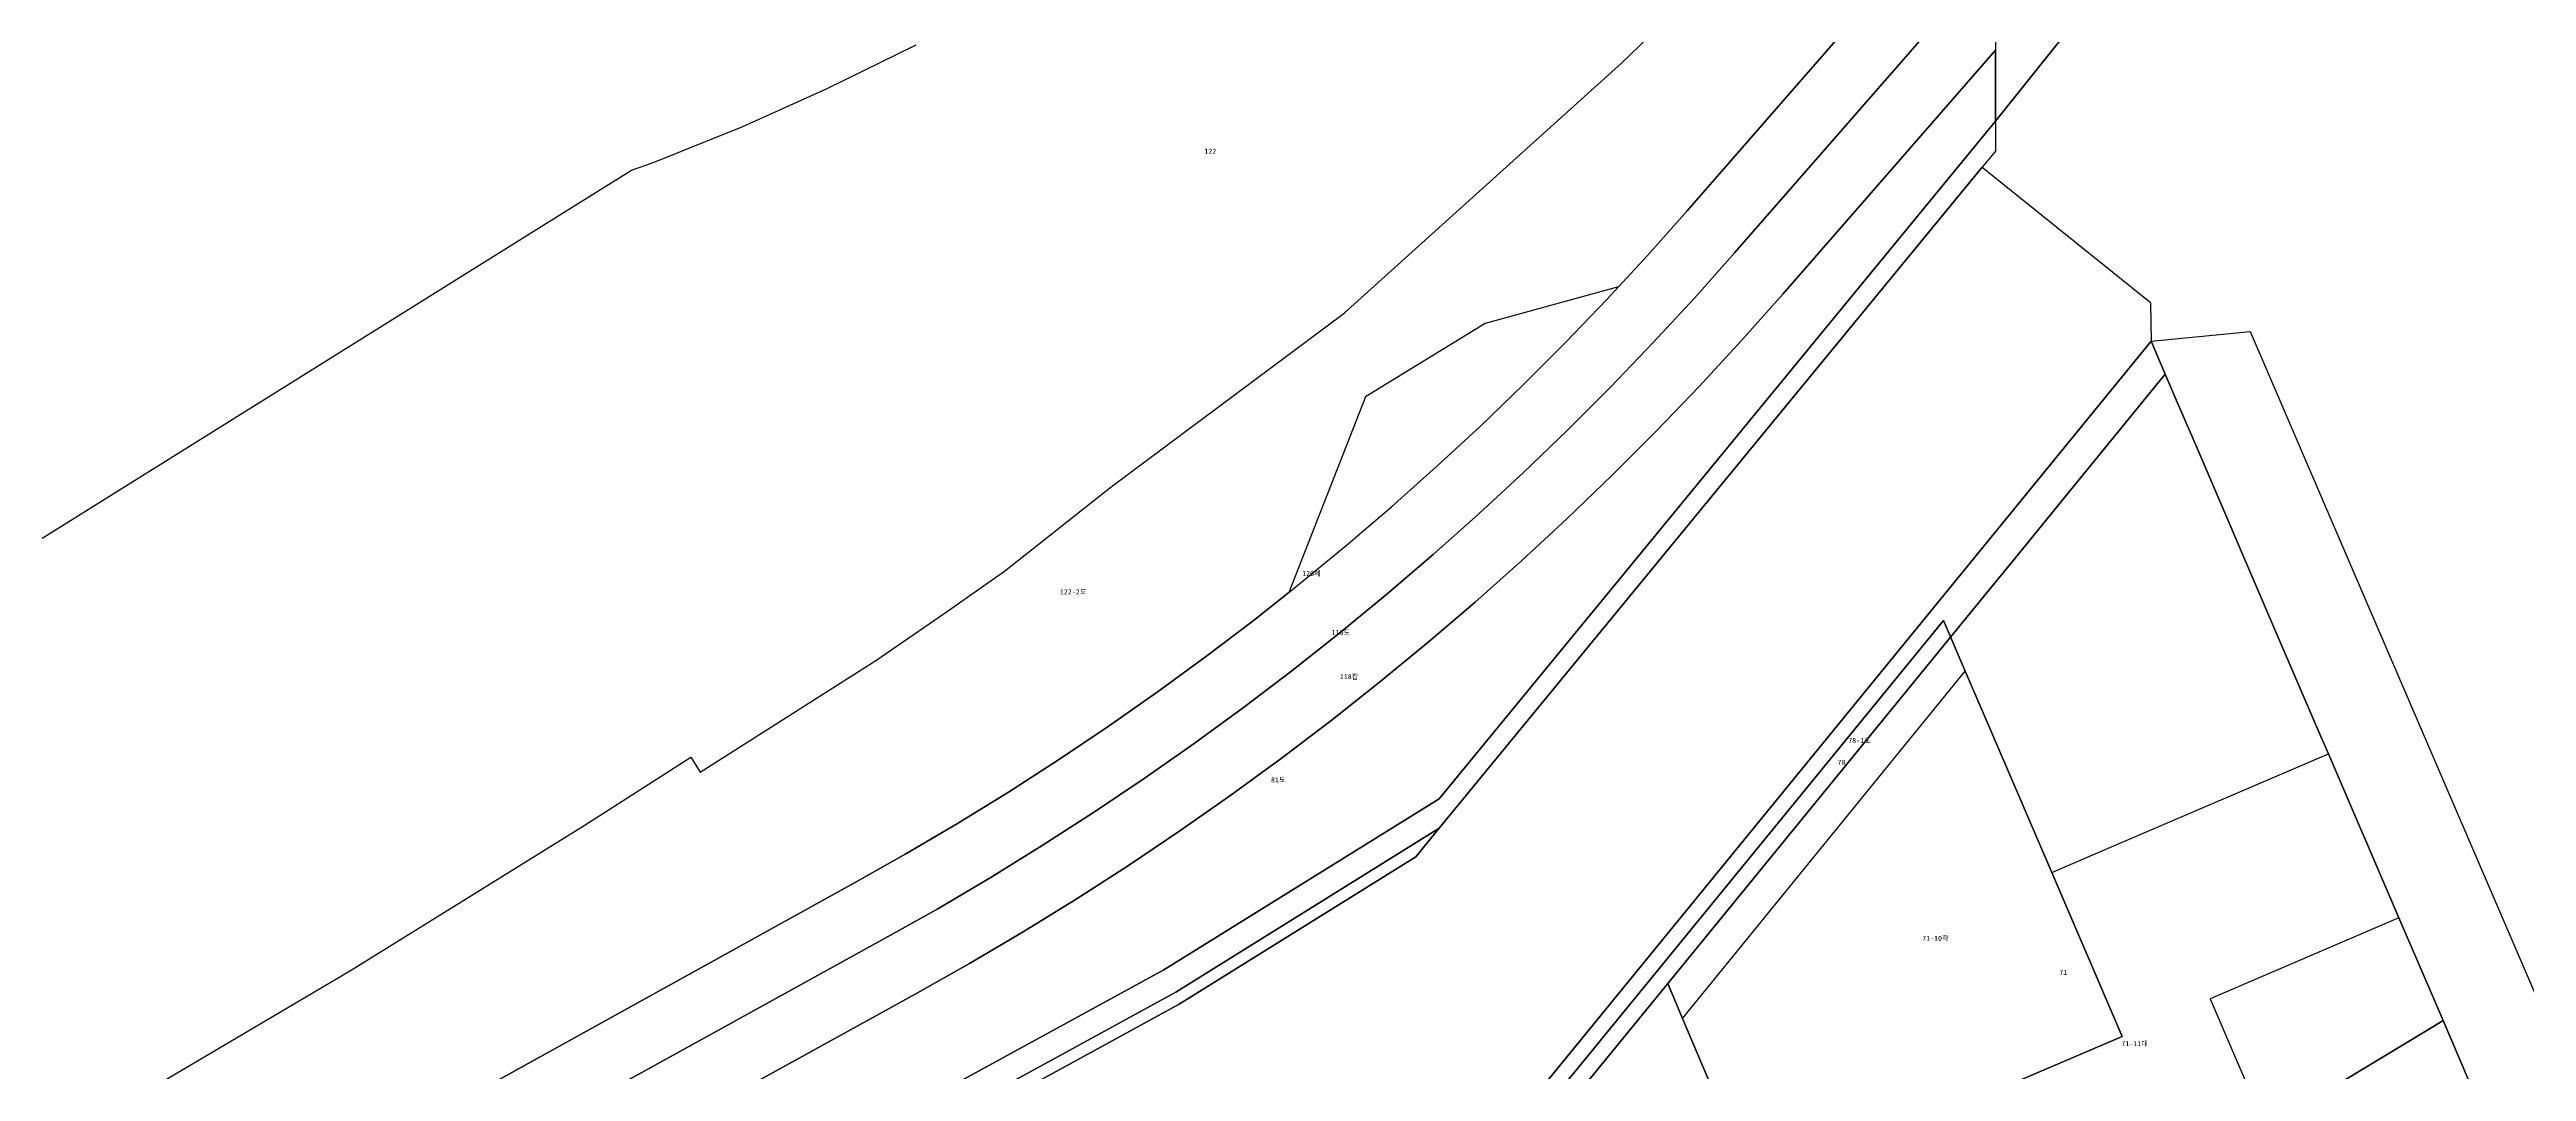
# Model space of a CAD drawing. Header units: metres. Extents: x 198218 to 208474, y 536547 to 547345.
# Drawn here: x 199856 to 200637, y 545691 to 546013 of the extents above; entities that cross this region are included whole.
import ezdxf
from ezdxf.enums import TextEntityAlignment as Align

# ---------------------------------------------------------------- set-up
doc = ezdxf.new("R2010")
doc.units = ezdxf.units.M
for name, color, linetype in [('PARCEL_BONBUN', 7, 'Continuous'), ('PARCEL_BUBUN', 8, 'Continuous'), ('PARCEL_LABEL', 3, 'Continuous'), ('ZONING', 5, 'Continuous')]:
    doc.layers.add(name, color=color, linetype=linetype)

msp = doc.modelspace()

# ---------------------------------------------------------------- linework, layer by layer
at = {"layer": 'PARCEL_BONBUN'}
for points in [[(200469.7, 546073.93), (200372.45, 545962.31), (200359.92, 545948.21), (200350.78, 545938.31), (200308.77, 545926.77), (200308.77, 545926.77), (200270.96, 545903.65), (200246.82, 545841.9), (200235.55, 545832.98), (200220.54, 545821.57), (200205.31, 545810.45), (200189.86, 545799.63), (200174.2, 545789.11), (200158.36, 545778.89), (200142.31, 545768.99), (200126.06, 545759.4), (200109.64, 545750.13), (199897.16, 545632.46)], [(199897.16, 545632.46), (200109.64, 545750.13), (200126.06, 545759.4), (200142.31, 545768.99), (200158.36, 545778.89), (200174.2, 545789.11), (200189.86, 545799.63), (200205.31, 545810.45), (200220.54, 545821.57), (200235.55, 545832.98), (200246.82, 545841.9), (200250.34, 545844.69), (200264.9, 545856.68), (200279.23, 545868.95), (200293.31, 545881.5), (200307.15, 545894.31), (200320.73, 545907.4), (200334.06, 545920.75), (200347.12, 545934.35), (200350.78, 545938.31), (200359.92, 545948.21), (200372.45, 545962.31), (200469.7, 546073.93)], [(199904.43, 545614.05), (200119.3, 545732.62), (200136.06, 545742.08), (200152.64, 545751.87), (200169.02, 545761.97), (200185.21, 545772.4), (200201.17, 545783.13), (200216.94, 545794.18), (200232.49, 545805.53), (200247.81, 545817.18), (200262.91, 545829.13), (200277.77, 545841.36), (200292.39, 545853.89), (200306.76, 545866.7), (200320.88, 545879.79), (200334.74, 545893.14), (200348.35, 545906.76), (200361.68, 545920.64), (200374.74, 545934.79), (200387.53, 545949.18), (200469.7, 546043.49), (200469.7, 546013.05), (200469.7, 546013.05), (200402.61, 545936.04), (200389.57, 545921.36), (200376.24, 545906.93), (200362.64, 545892.77), (200348.76, 545878.87), (200334.62, 545865.25), (200320.21, 545851.9), (200305.55, 545838.84), (200290.63, 545826.06), (200275.47, 545813.56), (200260.07, 545801.38), (200244.44, 545789.49), (200228.57, 545777.91), (200212.49, 545766.64), (200196.2, 545755.69), (200179.69, 545745.06), (200162.98, 545734.74), (200146.06, 545724.76), (200128.96, 545715.1), (199911.84, 545595.29)], [(200469.7, 546043.49), (200387.53, 545949.18), (200374.74, 545934.79), (200361.68, 545920.64), (200348.35, 545906.76), (200334.74, 545893.14), (200320.88, 545879.79), (200306.76, 545866.7), (200292.39, 545853.89), (200277.77, 545841.36), (200262.91, 545829.13), (200247.81, 545817.18), (200232.49, 545805.53), (200216.94, 545794.18), (200201.17, 545783.13), (200185.21, 545772.4), (200169.02, 545761.97), (200152.64, 545751.87), (200136.06, 545742.08), (200119.3, 545732.62), (199904.43, 545614.05)], [(199801.67, 545826.57), (200008.5, 545955.81), (200039.44, 545975.15), (200046.09, 545977.44), (200074.55, 545988.9), (200101.22, 546000.92), (200129.27, 546014.76)], [(199911.84, 545595.29), (200128.96, 545715.1), (200146.06, 545724.76), (200162.98, 545734.74), (200179.69, 545745.06), (200196.2, 545755.69), (200212.49, 545766.64), (200228.57, 545777.91), (200244.44, 545789.49), (200260.07, 545801.38), (200275.47, 545813.56), (200290.63, 545826.06), (200305.55, 545838.84), (200320.21, 545851.9), (200334.62, 545865.25), (200348.76, 545878.87), (200362.64, 545892.77), (200376.24, 545906.93), (200389.57, 545921.36), (200402.61, 545936.04), (200469.7, 546013.05), (200469.7, 545990.66), (200469.7, 545990.66), (200294.19, 545776.79), (200207.39, 545722.74), (199922.96, 545567.15)], [(200648.25, 545619.92), (200618.86, 545688.24), (200610.88, 545706.79), (200608.27, 545712.88), (200596.95, 545739.23), (200574.74, 545790.95), (200572.37, 545796.46), (200560.3, 545824.55), (200548.28, 545852.55), (200532.97, 545888.18), (200527.06, 545901.94), (200523.26, 545910.8), (200518.81, 545921.16), (200518.81, 545921.16), (200550.03, 545924.24), (200581.91, 545850.1), (200636.8, 545722.47), (200644.77, 545703.92)], [(200394.4, 545652.24), (200371.04, 545707.37), (200371.04, 545707.37), (200366.34, 545718.47), (200455.53, 545827.78), (200466.74, 545841.53), (200475.91, 545852.76), (200492.03, 545872.52), (200517.17, 545903.33), (200523.26, 545910.8), (200527.06, 545901.94), (200532.97, 545888.18), (200548.28, 545852.55), (200560.3, 545824.55), (200572.37, 545796.46), (200574.74, 545790.95), (200596.95, 545739.23), (200608.27, 545712.88), (200610.88, 545706.79), (200605.21, 545703.36), (200554.93, 545672.93)], [(200554.93, 545672.93), (200605.21, 545703.36), (200610.88, 545706.79), (200618.86, 545688.24)]]:
    msp.add_lwpolyline(points, dxfattribs=at)
for points in [[(200469.7, 545981.2), (200465.55, 545976.14), (200294.28, 545767.45), (200211.23, 545715.73), (199947.81, 545571.63), (199925.92, 545559.65), (199922.96, 545567.15), (200207.39, 545722.74), (200294.19, 545776.79), (200469.7, 545990.66), (200469.7, 545981.2)], [(200027.2, 545324.34), (200021.43, 545320.56), (200020.58, 545320.01), (199925.92, 545559.65), (199947.81, 545571.63), (200211.23, 545715.73), (200294.28, 545767.45), (200465.55, 545976.14), (200518.56, 545933.47), (200518.57, 545933.14), (200518.81, 545921.16), (200243.63, 545583.88), (200240.33, 545592.58), (200225.74, 545574.65), (200213.14, 545559.18), (200144.92, 545475.38), (200100.49, 545413.51), (200007.98, 545378.97), (200027.2, 545324.34)], [(200455.53, 545827.78), (200366.34, 545718.47), (200291.32, 545626.5), (200247.73, 545573.07), (200243.63, 545583.88), (200518.81, 545921.16), (200523.26, 545910.8), (200517.17, 545903.33), (200492.03, 545872.52), (200475.91, 545852.76), (200466.74, 545841.53), (200455.53, 545827.78)], [(200394.4, 545652.24), (200409.42, 545616.78), (200425.48, 545578.86), (200413.86, 545565.63), (200402.2, 545550.76), (200394.45, 545539.65), (200342.86, 545519.95), (200342.41, 545519.78), (200336.47, 545535.42), (200327.25, 545531.88), (200291.32, 545626.5), (200366.34, 545718.47), (200371.04, 545707.37), (200394.4, 545652.24)]]:
    msp.add_lwpolyline(points, close=True, dxfattribs=at)
at = {"layer": 'PARCEL_BUBUN'}
for points in [[(199884.56, 545683.45), (199950.9, 545722.56), (200024.52, 545768.32), (200058.22, 545789.85), (200061.18, 545785.21), (200116.51, 545820.38), (200138.45, 545835.43), (200157.1, 545848.59), (200190.74, 545875.19), (200264.26, 545930.02), (200351.74, 546008.89), (200469.7, 546122.83)], [(199897.16, 545632.46), (200109.64, 545750.13), (200126.06, 545759.4), (200142.31, 545768.99), (200158.36, 545778.89), (200174.2, 545789.11), (200189.86, 545799.63), (200205.31, 545810.45), (200220.54, 545821.57), (200235.55, 545832.98), (200246.82, 545841.9), (200250.34, 545844.69), (200264.9, 545856.68), (200279.23, 545868.95), (200293.31, 545881.5), (200307.15, 545894.31), (200320.73, 545907.4), (200334.06, 545920.75), (200347.12, 545934.35), (200350.78, 545938.31), (200359.92, 545948.21), (200372.45, 545962.31), (200469.7, 546073.93)], [(200469.7, 546073.93), (200372.45, 545962.31), (200359.92, 545948.21), (200350.78, 545938.31), (200308.77, 545926.77), (200270.96, 545903.65), (200246.82, 545841.9), (200235.55, 545832.98), (200220.54, 545821.57), (200205.31, 545810.45), (200189.86, 545799.63), (200174.2, 545789.11), (200158.36, 545778.89), (200142.31, 545768.99), (200126.06, 545759.4), (200109.64, 545750.13), (199897.16, 545632.46)], [(199904.43, 545614.05), (200119.3, 545732.62), (200136.06, 545742.08), (200152.64, 545751.87), (200169.02, 545761.97), (200185.21, 545772.4), (200201.17, 545783.13), (200216.94, 545794.18), (200232.49, 545805.53), (200247.81, 545817.18), (200262.91, 545829.13), (200277.77, 545841.36), (200292.39, 545853.89), (200306.76, 545866.7), (200320.88, 545879.79), (200334.74, 545893.14), (200348.35, 545906.76), (200361.68, 545920.64), (200374.74, 545934.79), (200387.53, 545949.18), (200469.7, 546043.49), (200469.7, 546013.05), (200469.7, 546013.05), (200402.61, 545936.04), (200389.57, 545921.36), (200376.24, 545906.93), (200362.64, 545892.77), (200348.76, 545878.87), (200334.62, 545865.25), (200320.21, 545851.9), (200305.55, 545838.84), (200290.63, 545826.06), (200275.47, 545813.56), (200260.07, 545801.38), (200244.44, 545789.49), (200228.57, 545777.91), (200212.49, 545766.64), (200196.2, 545755.69), (200179.69, 545745.06), (200162.98, 545734.74), (200146.06, 545724.76), (200128.96, 545715.1), (199911.84, 545595.29)], [(200469.7, 546043.49), (200387.53, 545949.18), (200374.74, 545934.79), (200361.68, 545920.64), (200348.35, 545906.76), (200334.74, 545893.14), (200320.88, 545879.79), (200306.76, 545866.7), (200292.39, 545853.89), (200277.77, 545841.36), (200262.91, 545829.13), (200247.81, 545817.18), (200232.49, 545805.53), (200216.94, 545794.18), (200201.17, 545783.13), (200185.21, 545772.4), (200169.02, 545761.97), (200152.64, 545751.87), (200136.06, 545742.08), (200119.3, 545732.62), (199904.43, 545614.05)], [(199911.84, 545595.29), (200128.96, 545715.1), (200146.06, 545724.76), (200162.98, 545734.74), (200179.69, 545745.06), (200196.2, 545755.69), (200212.49, 545766.64), (200228.57, 545777.91), (200244.44, 545789.49), (200260.07, 545801.38), (200275.47, 545813.56), (200290.63, 545826.06), (200305.55, 545838.84), (200320.21, 545851.9), (200334.62, 545865.25), (200348.76, 545878.87), (200362.64, 545892.77), (200376.24, 545906.93), (200389.57, 545921.36), (200402.61, 545936.04), (200469.7, 546013.05), (200469.7, 545990.66), (200469.7, 545990.66), (200294.19, 545776.79), (200207.39, 545722.74), (199922.96, 545567.15)], [(200648.25, 545619.92), (200618.86, 545688.24), (200610.88, 545706.79), (200608.27, 545712.88), (200596.95, 545739.23), (200574.74, 545790.95), (200572.37, 545796.46), (200560.3, 545824.55), (200548.28, 545852.55), (200532.97, 545888.18), (200527.06, 545901.94), (200523.26, 545910.8), (200518.81, 545921.16), (200518.81, 545921.16), (200550.03, 545924.24), (200581.91, 545850.1), (200636.8, 545722.47), (200644.77, 545703.92)], [(200554.93, 545672.93), (200605.21, 545703.36), (200610.88, 545706.79), (200610.88, 545706.79), (200618.86, 545688.24)]]:
    msp.add_lwpolyline(points, dxfattribs=at)
for points in [[(200469.7, 545981.2), (200465.55, 545976.14), (200294.28, 545767.45), (200211.23, 545715.73), (199947.81, 545571.63), (199925.92, 545559.65), (199922.96, 545567.15), (200207.39, 545722.74), (200294.19, 545776.79), (200469.7, 545990.66), (200469.7, 545981.2)], [(200518.57, 545933.14), (200518.81, 545921.16), (200243.63, 545583.88), (200240.33, 545592.58), (200225.74, 545574.65), (200213.14, 545559.18), (200144.92, 545475.38), (200100.49, 545413.51), (200007.98, 545378.97), (199995.54, 545414.33), (199979.57, 545470.05), (199958.54, 545520.67), (199946.13, 545549.1), (199947.47, 545567.1), (200001.54, 545596.68), (200059.88, 545628.59), (200137.7, 545671.16), (200212.27, 545711.95), (200251.21, 545736.21), (200286.86, 545758.41), (200294.28, 545767.45), (200465.55, 545976.14), (200518.56, 545933.47), (200518.57, 545933.14)], [(200523.26, 545910.8), (200517.17, 545903.33), (200492.03, 545872.52), (200475.91, 545852.76), (200466.74, 545841.53), (200455.53, 545827.78), (200366.34, 545718.47), (200291.32, 545626.5), (200247.73, 545573.07), (200243.63, 545583.88), (200518.81, 545921.16), (200523.26, 545910.8)], [(200465.47, 545804.63), (200487.45, 545753.46), (200509.66, 545701.75), (200467.67, 545683.71), (200435.35, 545669.82), (200394.4, 545652.24), (200371.04, 545707.37), (200460.14, 545817.05), (200465.47, 545804.63)], [(200505.83, 545761.35), (200574.74, 545790.95), (200596.95, 545739.23), (200537.43, 545713.67), (200554.93, 545672.93), (200499.36, 545639.3), (200498.27, 545638.6), (200489.49, 545632.94), (200482.51, 545649.17), (200480.24, 545654.46), (200467.67, 545683.71), (200509.66, 545701.75), (200487.45, 545753.46), (200505.83, 545761.35)], [(199947.81, 545571.63), (200211.23, 545715.73), (200294.28, 545767.45), (200286.86, 545758.41), (200251.21, 545736.21), (200212.27, 545711.95), (200137.7, 545671.16), (200059.88, 545628.59), (200001.54, 545596.68), (199947.47, 545567.1), (199947.81, 545571.63)], [(200371.04, 545707.37), (200394.4, 545652.24), (200409.42, 545616.78), (200425.48, 545578.86), (200413.86, 545565.63), (200402.2, 545550.76), (200394.45, 545539.65), (200342.86, 545519.95), (200342.41, 545519.78), (200336.47, 545535.42), (200327.25, 545531.88), (200291.32, 545626.5), (200366.34, 545718.47), (200371.04, 545707.37)]]:
    msp.add_lwpolyline(points, close=True, dxfattribs=at)
at = {"layer": 'ZONING'}
for points in [[(199911.84, 545595.29), (200128.96, 545715.1), (200146.06, 545724.76), (200162.98, 545734.74), (200179.69, 545745.06), (200196.2, 545755.69), (200212.49, 545766.64), (200228.57, 545777.91), (200244.44, 545789.49), (200260.07, 545801.38), (200275.47, 545813.56), (200290.63, 545826.06), (200305.55, 545838.84), (200320.21, 545851.9), (200334.62, 545865.25), (200348.76, 545878.87), (200362.64, 545892.77), (200376.24, 545906.93), (200389.57, 545921.36), (200402.61, 545936.04), (200469.7, 546013.05), (200469.7, 545990.66), (200557.45, 546100.45)], [(200557.45, 546100.45), (200469.7, 545990.66), (200469.7, 546013.05), (200402.61, 545936.04), (200389.57, 545921.36), (200376.24, 545906.93), (200362.64, 545892.77), (200348.76, 545878.87), (200334.62, 545865.25), (200320.21, 545851.9), (200305.55, 545838.84), (200290.63, 545826.06), (200275.47, 545813.56), (200260.07, 545801.38), (200244.44, 545789.49), (200228.57, 545777.91), (200212.49, 545766.64), (200196.2, 545755.69), (200179.69, 545745.06), (200162.98, 545734.74), (200146.06, 545724.76), (200128.96, 545715.1), (199911.84, 545595.29)], [(200467.67, 545683.71), (200509.66, 545701.75), (200487.45, 545753.46), (200465.47, 545804.63), (200460.14, 545817.05), (200453.29, 545832.99), (200453.29, 545832.99), (200289.22, 545632.01)]]:
    msp.add_lwpolyline(points, dxfattribs=at)
msp.add_lwpolyline([(200289.22, 545632.01), (200453.29, 545832.99), (200460.14, 545817.05), (200465.47, 545804.63), (200487.45, 545753.46), (200509.66, 545701.75), (200467.67, 545683.71), (200435.35, 545669.82), (200394.4, 545652.24), (200409.42, 545616.78), (200425.48, 545578.86), (200429.68, 545568.94), (200416.04, 545552.72), (200411, 545545.97), (200342.86, 545519.95), (200342.41, 545519.78), (200337.26, 545517.8), (200334.33, 545516.68), (200333.19, 545516.24), (200327.25, 545531.88), (200289.22, 545632.01)], close=True, dxfattribs=at)

# ---------------------------------------------------------------- texts
at = {"layer": 'PARCEL_LABEL'}
for s, p in [('122', (200222.06, 545981.16)), ('120제', (200253.95, 545847.87)), ('120제', (200253.95, 545847.87)), ('122-2도', (200178.78, 545842.08)), ('116도', (200263.25, 545829.25)), ('116도', (200263.25, 545829.25)), ('118잡', (200265.82, 545815.33)), ('118잡', (200265.82, 545815.33)), ('78-1도', (200426.81, 545795.21)), ('81도', (200243.49, 545782.76)), ('81도', (200243.49, 545782.76)), ('78', (200421.17, 545788.3)), ('71-10학', (200450.74, 545732.74)), ('71', (200491.1, 545721.99)), ('71-11대', (200513.6, 545699.49))]:
    msp.add_text(s, height=1.6, dxfattribs=at).set_placement(p, align=Align.MIDDLE_CENTER)

doc.saveas('drawing.dxf')
